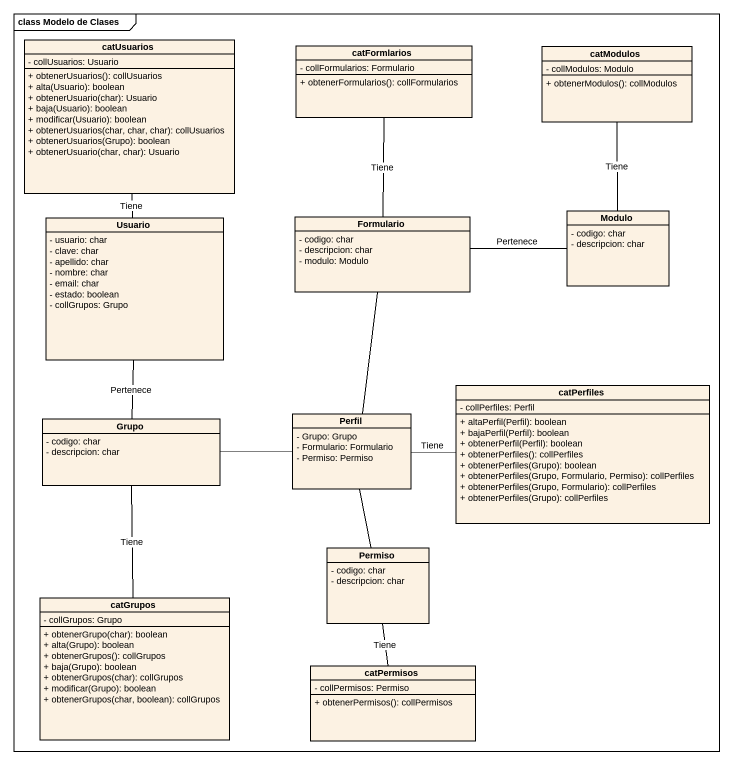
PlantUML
@startuml
mainframe class Modelo de Clases
hide circle
hide empty members
skinparam classAttributeIconSize 0
class catUsuarios {
  - collUsuarios: Usuario
  + obtenerUsuarios(): collUsuarios
  + alta(Usuario): boolean
  + obtenerUsuario(char): Usuario
  + baja(Usuario): boolean
  + modificar(Usuario): boolean
  + obtenerUsuarios(char, char, char): collUsuarios
  + obtenerUsuarios(Grupo): boolean
  + obtenerUsuario(char, char): Usuario
}
class catFormlarios {
  - collFormularios: Formulario
  + obtenerFormularios(): collFormularios
}
class catModulos {
  - collModulos: Modulo
  + obtenerModulos(): collModulos
}
class Usuario {
  - usuario: char
  - clave: char
  - apellido: char
  - nombre: char
  - email: char
  - estado: boolean
  - collGrupos: Grupo
}
class Formulario {
  - codigo: char
  - descripcion: char
  - modulo: Modulo
}
class Modulo {
  - codigo: char
  - descripcion: char
}
class catPerfiles {
  - collPerfiles: Perfil
  + altaPerfil(Perfil): boolean
  + bajaPerfil(Perfil): boolean
  + obtenerPerfil(Perfil): boolean
  + obtenerPerfiles(): collPerfiles
  + obtenerPerfiles(Grupo): boolean
  + obtenerPerfiles(Grupo, Formulario, Permiso): collPerfiles
  + obtenerPerfiles(Grupo, Formulario): collPerfiles
  + obtenerPerfiles(Grupo): collPerfiles
}
class Grupo {
  - codigo: char
  - descripcion: char
}
class Perfil {
  - Grupo: Grupo
  - Formulario: Formulario
  - Permiso: Permiso
}
class Permiso {
  - codigo: char
  - descripcion: char
}
class catGrupos {
  - collGrupos: Grupo
  + obtenerGrupo(char): boolean
  + alta(Grupo): boolean
  + obtenerGrupos(): collGrupos
  + baja(Grupo): boolean
  + obtenerGrupos(char): collGrupos
  + modificar(Grupo): boolean
  + obtenerGrupos(char, boolean): collGrupos
}
class catPermisos {
  - collPermisos: Permiso
  + obtenerPermisos(): collPermisos
}
catUsuarios -- Usuario : Tiene
catFormlarios -- Formulario : Tiene
Usuario -- Grupo : Pertenece
Formulario -right- Modulo : Pertenece
Modulo -up- catModulos : Tiene
Perfil -up- Formulario
Perfil -right- catPerfiles : Tiene
Perfil -left- Grupo
Perfil -- Permiso
catGrupos -up- Grupo : Tiene
catPermisos -up- Permiso : Tiene
@enduml
